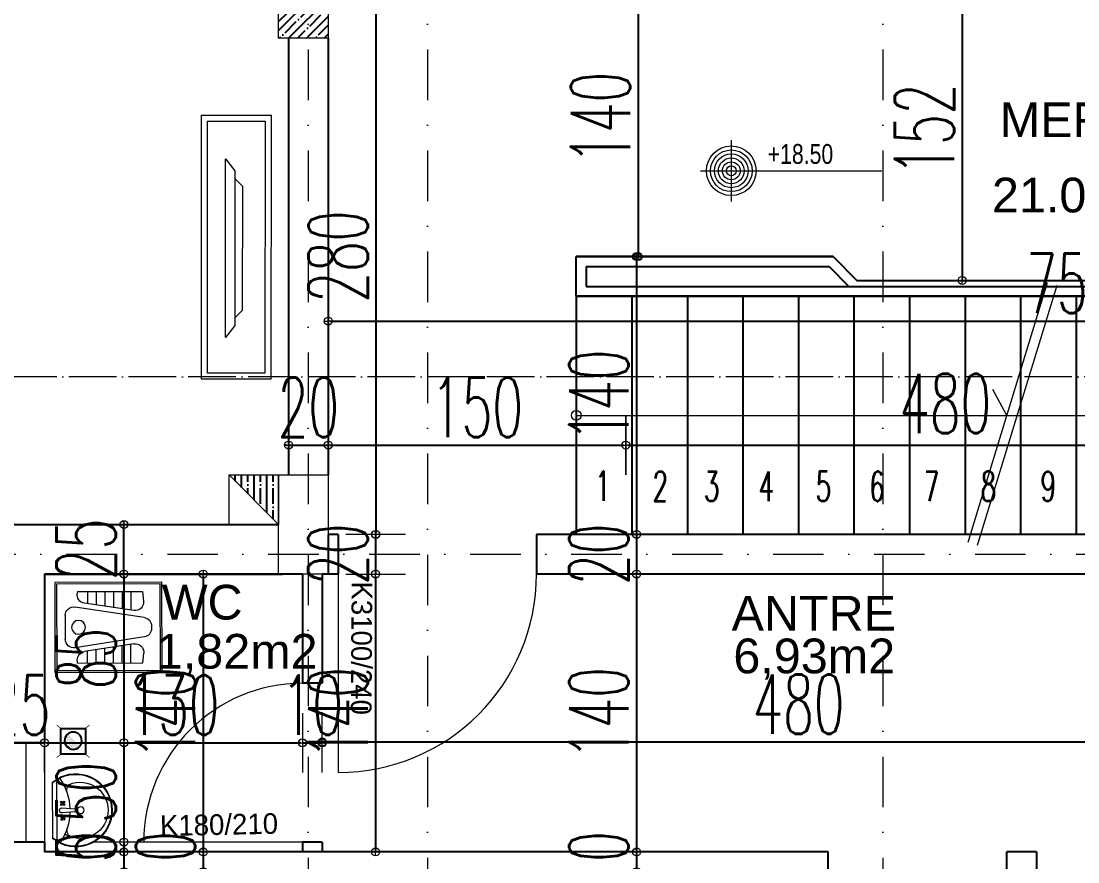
# Model space of a CAD drawing. Header units: millimetres. Extents: x -16104 to 67872, y -88009 to 12107.
# Drawn here: x 29500 to 30033, y 10345 to 10769 of the extents above; entities that cross this region are included whole.
import ezdxf

# ---------------------------------------------------------------- set-up
doc = ezdxf.new("R2010")
doc.units = ezdxf.units.MM
for name, pattern in [('ACAD_ISO04W100', [30, 24, -3, 0, -3]), ('ACAD_ISO07W100', [3, 0, -3]), ('DASHDOTX2', [50.8, 25.4, -12.7, 0, -12.7])]:
    doc.linetypes.add(name, pattern=pattern)
doc.layers.get('0').update_dxf_attribs({"color": 241})
for name, color, linetype, lineweight in [('AKS', 1, 'ACAD_ISO07W100', 5), ('akslar', 144, 'Continuous', 20), ('baca', 46, 'Continuous', 5), ('duvar', 123, 'Continuous', 25), ('emsal&kolon', 1, 'Continuous', 5), ('kapı', 3, 'Continuous', 5), ('KOTLAR', 5, 'Continuous', 20), ('merdiven', 4, 'Continuous', 25), ('OLCU', 54, 'Continuous', 13), ('pencere', 5, 'Continuous', 5), ('POZ', 36, 'Continuous', 18), ('tefriş', 30, 'Continuous', 5), ('YAZI', 22, 'Continuous', 18), ('ÖLÇÜ', 252, 'Continuous', 20)]:
    doc.layers.add(name, color=color, linetype=linetype, lineweight=lineweight)
doc.layers.add('tarama korıdor', color=33, linetype='Continuous')
doc.styles.add('DIM', font='Txttw.shx', dxfattribs={"width": 0.6})
doc.styles.add('M2', font='stylu.ttf', dxfattribs={"height": 10})
doc.styles.add('TSIMPLEX', font='tsimplex', dxfattribs={"width": 0.8})
doc.dimstyles.new('50', dxfattribs={"dimscale": 0, "dimtxt": 30, "dimasz": 1, "dimexe": 0, "dimexo": 2, "dimgap": 4, "dimtad": 1, "dimdec": 0, "dimzin": 0, "dimdsep": 46, "dimtxsty": 'DIM', "dimblk1": 'DOT', "dimblk2": 'DOT', "dimsah": 1, "dimcen": 1.5, "dimdle": 3, "dimse1": 1, "dimse2": 1, "dimclrd": 256, "dimclre": 9, "dimclrt": 256, "dimadec": 0, "dimazin": 0, "dimtfac": 0.24, "dimtdec": 0, "dimtix": 1, "dimtmove": 2, "dimatfit": 3, "dimldrblk": 'DOT', "dimfxl": 0, "dimtolj": 1, "dimtzin": 15, "dimarcsym": 0})

# ---------------------------------------------------------------- blocks, each defined once
blk = doc.blocks.new('lavabo')
at = {"layer": 'tefriş', "linetype": 'Continuous'}
for p, q in [((-22.77, -4.94), (-19.92, 0)), ((-22.43, -5.14), (-19.46, 0)), ((-19.92, 0), (19.92, 0)), ((19.46, 0), (22.43, -5.14)), ((19.92, 0), (22.77, -4.94)), ((19.92, -2.7), (-19.92, -2.7)), ((-6.25, -5.54), (-6.77, -6.08)), ((-6.77, -6.08), (-6.31, -7.1)), ((-6.31, -7.1), (-6.71, -8.15)), ((-6.51, -5.81), (-3.84, -8.34)), ((-6.44, -8.41), (-3.91, -5.74)), ((-5.2, -5.94), (-6.25, -5.54)), ((-4.18, -5.48), (-5.2, -5.94)), ((-3.64, -6), (-4.18, -5.48)), ((-4.04, -7.04), (-3.64, -6)), ((-3.58, -8.07), (-4.04, -7.04)), ((-1.17, -15.33), (-1.76, -6.54)), ((1.76, -6.26), (1.14, -15.33)), ((3.38, -5.9), (3.91, -5.38)), ((3.81, -6.94), (3.38, -5.9)), ((3.38, -7.98), (3.81, -6.94)), ((6.25, -8.24), (3.65, -5.64)), ((6.25, -5.64), (3.65, -8.24)), ((3.91, -5.38), (4.95, -5.81)), ((4.95, -5.81), (5.99, -5.38)), ((5.99, -5.38), (6.51, -5.9)), ((6.51, -5.9), (6.08, -6.94)), ((6.08, -6.94), (6.51, -7.98)), ((-6.71, -8.15), (-6.17, -8.66)), ((-6.17, -8.66), (-5.15, -8.21)), ((-5.15, -8.21), (-4.1, -8.61)), ((-4.1, -8.61), (-3.58, -8.07)), ((3.91, -8.51), (3.38, -7.98)), ((4.95, -8.08), (3.91, -8.51)), ((5.99, -8.51), (4.95, -8.08)), ((6.51, -7.98), (5.99, -8.51))]:
    blk.add_line(p, q, dxfattribs=at)
at = {"layer": 'tefriş', "linetype": 'Continuous', "extrusion": (0, 0, -1)}
for centre, major_axis, ratio, start_param, end_param in [((0, -16), (-18.1, -18.1), 1, 5.497787, 7.48683), ((0, -16), (-17.82, -17.82), 1, 5.497787, 7.48683), ((-22.66, -5.93), (-0.566, -0.566), 1, 1.203644, 1.828723), ((-23.47, -4.54), (-0.566, 0.566), 1, 2.879793, 3.399519), ((-22.66, -5.93), (-0.283, 0.283), 1, -0.367152, 0.257926), ((-23.47, -4.54), (-0.849, -0.849), 1, 4.45059, 4.970315), ((-22.3, -6.09), (-0.566, -0.566), 1, 1.828723, 2.945097), ((-0.28, 26.67), (-27.35, -27.35), 1, 5.526576, 6.089571), ((0, -6.4), (-1.25, -1.25), 1, 0.7034, 3.844992), ((0, -16), (-18.1, -18.1), 1, 3.508745, 5.497787), ((0, -16), (-17.82, -17.82), 1, 3.508745, 5.497787), ((0.28, 26.67), (-27.35, -27.35), 1, 4.906004, 5.469573), ((22.3, -6.09), (-0.566, 0.566), 1, 0.196496, 1.31287), ((23.47, -4.54), (-0.849, 0.849), 1, 4.454463, 4.974188), ((23.47, -4.54), (-0.566, -0.566), 1, 6.025259, 6.544985), ((22.66, -5.93), (-0.283, 0.283), 1, 1.31287, 1.937948), ((22.66, -5.93), (-0.566, 0.566), 1, 1.31287, 1.937948), ((0, -19.04), (-13.92, 13.92), 1, 3.926991, 6.023888), ((-13.8, -15.22), (-3.8, -3.8), 1, 1.128011, 2.639725), ((-17.71, -8.76), (-0.566, -0.566), 1, 2.805213, 4.453092), ((0, -19.04), (-13.92, 13.92), 1, 1.830093, 3.926991), ((13.8, -15.22), (-3.8, -3.8), 1, 2.072664, 3.584378), ((17.71, -8.76), (-0.566, -0.566), 1, 0.259297, 1.907176), ((-0.01, -19.56), (0, 2.35), 0.991954, 1.570796326779968, 7.853981633959554), ((-0.01, -15.24), (-0.82, 0.82), 1, 2.438193, 5.415789)]:
    blk.add_ellipse(centre, major_axis=major_axis, ratio=ratio, start_param=start_param, end_param=end_param, dxfattribs=at)
blk = doc.blocks.new('hela taşı')
for p, q in [((2105.67, 990.71), (2105.67, 1042.71)), ((2105.67, 1042.71), (2167.67, 1042.71)), ((2106.67, 991.71), (2106.67, 1041.71)), ((2106.67, 1041.71), (2166.67, 1041.71)), ((2166.67, 1041.71), (2166.67, 991.71)), ((2167.67, 1042.71), (2167.67, 990.71)), ((2118.79, 1037.37), (2118.63, 1036.38)), ((2118.79, 1037.37), (2156.43, 1037.37)), ((2124.59, 1037.37), (2124.59, 1030.41)), ((2129.59, 1037.37), (2129.59, 1029.65)), ((2134.59, 1037.37), (2134.59, 1028.88)), ((2139.59, 1037.37), (2139.59, 1028.11)), ((2144.59, 1037.37), (2144.59, 1027.35)), ((2149.59, 1037.37), (2149.59, 1026.58)), ((2156.43, 1037.37), (2157.06, 1031.82)), ((2157.33, 1022.36), (2117.42, 1028.48)), ((2151.33, 1026.32), (2122.82, 1030.68)), ((2111.67, 1009.89), (2111.67, 1023.53)), ((2161.57, 1016), (2161.57, 1017.42)), ((2157.33, 1011.06), (2117.42, 1004.95)), ((2151.33, 1007.11), (2122.82, 1002.74)), ((2124.59, 996.05), (2124.59, 1003.01)), ((2129.59, 996.05), (2129.59, 1003.77)), ((2134.59, 996.05), (2134.59, 1004.54)), ((2139.59, 996.05), (2139.59, 1005.31)), ((2144.59, 996.05), (2144.59, 1006.07)), ((2149.59, 996.05), (2149.59, 1006.84)), ((2118.79, 996.05), (2118.63, 997.04)), ((2156.43, 996.05), (2157.06, 1001.61)), ((2167.67, 990.71), (2105.67, 990.71)), ((2166.67, 991.71), (2106.67, 991.71)), ((2118.79, 996.05), (2156.43, 996.05))]:
    blk.add_line(p, q)
blk.add_circle((2119.38, 1016.71), 4)
for centre, start, end in [((2123.58, 1035.63), 171.28899, 261.28899), ((2116.67, 1023.53), 81.28899, 180), ((2152.09, 1031.26), 261.28899, 6.41393), ((2156.57, 1017.42), 0, 81.28899), ((2156.57, 1016), 278.71101, 360), ((2116.67, 1009.89), 180, 278.71101), ((2123.58, 997.8), 98.71101, 188.71101), ((2152.09, 1002.16), 353.58607, 98.71101)]:
    blk.add_arc(centre, 5, start, end)
blk = doc.blocks.new('DFG')
at = {"layer": 'tefriş'}
for points in [[(38169.15, -3228.78), (38169.11, -3095.78), (38204.11, -3095.77), (38204.15, -3228.77)], [(38172.15, -3225.78), (38172.11, -3098.78), (38201.11, -3098.77), (38201.15, -3225.77)], [(38187.31, -3200.75), (38187.26, -3122.74), (38191.96, -3116.74), (38192.02, -3206.74)]]:
    blk.add_lwpolyline(points, close=True, dxfattribs=at)
blk.add_lwpolyline([(38187.26, -3126.64), (38183.36, -3130.59), (38183.41, -3192.9), (38187.31, -3196.85)], dxfattribs=at)
blk = doc.blocks.new('DOT')
for p, q in [((0, 15), (0, -15)), ((-2, 0), (0, 0)), ((2, 0), (0, 0))]:
    blk.add_line(p, q)
blk.add_circle((0, 0), 2)
blk = doc.blocks.new('*D2340')
at = {"layer": 'Defpoints', "color": 0, "transparency": 16777216}
for p in [(29659.93, 10790.04), (29659.93, 10510.04), (29678.9, 10510.04)]:
    blk.add_point(p, dxfattribs=at)
at = {"layer": 'OLCU', "lineweight": -2, "transparency": 16777216}
blk.add_line((29678.9, 10789.04), (29678.9, 10511.04), dxfattribs=at)
for p, rotation in [((29678.9, 10790.04), 90), ((29678.9, 10510.04), 270)]:
    blk.add_blockref('DOT', p, dxfattribs=dict(at, rotation=rotation))
at = {"layer": 'OLCU', "transparency": 16777216, "insert": (29659.9, 10650.04), "char_height": 30, "attachment_point": 5, "rotation": 90, "style": 'DIM'}
blk.add_mtext('\\A1;280', dxfattribs=at)
blk = doc.blocks.new('*D2341')
at = {"layer": 'Defpoints', "color": 0, "transparency": 16777216}
for p in [(29659.93, 10510.04), (29659.93, 10490.04), (29678.82, 10490.04)]:
    blk.add_point(p, dxfattribs=at)
at = {"layer": 'OLCU', "lineweight": -2, "transparency": 16777216}
for p, q in [((29678.82, 10511.04), (29678.82, 10512.04)), ((29678.82, 10510.04), (29678.82, 10490.04)), ((29678.82, 10489.04), (29678.82, 10488.04))]:
    blk.add_line(p, q, dxfattribs=at)
for p, rotation in [((29678.82, 10510.04), 270), ((29678.82, 10490.04), 90)]:
    blk.add_blockref('DOT', p, dxfattribs=dict(at, rotation=rotation))
at = {"layer": 'OLCU', "transparency": 16777216, "insert": (29659.82, 10500.04), "char_height": 30, "attachment_point": 5, "rotation": 90, "style": 'DIM'}
blk.add_mtext('\\A1;20', dxfattribs=at)
blk = doc.blocks.new('*D2060')
at = {"layer": 'Defpoints', "color": 0, "transparency": 16777216}
for p in [(29551.93, 10515.04), (29551.93, 10515.04), (29551.93, 10490.04)]:
    blk.add_point(p, dxfattribs=at)
at = {"layer": 'OLCU', "lineweight": -2, "transparency": 16777216}
for p, q in [((29551.93, 10516.04), (29551.93, 10517.04)), ((29551.93, 10490.04), (29551.93, 10515.04)), ((29551.93, 10489.04), (29551.93, 10488.04))]:
    blk.add_line(p, q, dxfattribs=at)
for p, rotation in [((29551.93, 10515.04), 270), ((29551.93, 10490.04), 90)]:
    blk.add_blockref('DOT', p, dxfattribs=dict(at, rotation=rotation))
at = {"layer": 'OLCU', "transparency": 16777216, "insert": (29532.93, 10502.54), "char_height": 30, "attachment_point": 5, "rotation": 90, "style": 'DIM'}
blk.add_mtext('\\A1;25', dxfattribs=at)
blk = doc.blocks.new('*D2342')
at = {"layer": 'Defpoints', "color": 0, "transparency": 16777216}
for p in [(29511.93, 10490.04), (29511.93, 10405.04), (29551.93, 10405.04)]:
    blk.add_point(p, dxfattribs=at)
at = {"layer": 'OLCU', "lineweight": -2, "transparency": 16777216}
blk.add_line((29551.93, 10489.04), (29551.93, 10406.04), dxfattribs=at)
for p, rotation in [((29551.93, 10490.04), 90), ((29551.93, 10405.04), 270)]:
    blk.add_blockref('DOT', p, dxfattribs=dict(at, rotation=rotation))
at = {"layer": 'OLCU', "transparency": 16777216, "insert": (29532.93, 10447.54), "char_height": 30, "attachment_point": 5, "rotation": 90, "style": 'DIM'}
blk.add_mtext('\\A1;85', dxfattribs=at)
blk = doc.blocks.new('*D2343')
at = {"layer": 'Defpoints', "color": 0, "transparency": 16777216}
for p in [(29511.93, 10405.04), (29511.93, 10355.04), (29551.93, 10355.04)]:
    blk.add_point(p, dxfattribs=at)
at = {"layer": 'OLCU', "lineweight": -2, "transparency": 16777216}
blk.add_line((29551.93, 10404.04), (29551.93, 10356.04), dxfattribs=at)
for p, rotation in [((29551.93, 10405.04), 90), ((29551.93, 10355.04), 270)]:
    blk.add_blockref('DOT', p, dxfattribs=dict(at, rotation=rotation))
at = {"layer": 'OLCU', "transparency": 16777216, "insert": (29532.93, 10380.04), "char_height": 30, "attachment_point": 5, "rotation": 90, "style": 'DIM'}
blk.add_mtext('\\A1;50', dxfattribs=at)
blk = doc.blocks.new('*D2061')
at = {"layer": 'Defpoints', "color": 0, "transparency": 16777216}
for p in [(29551.93, 10355.04), (29551.93, 10350.04), (29551.93, 10350.04)]:
    blk.add_point(p, dxfattribs=at)
at = {"layer": 'OLCU', "lineweight": -2, "transparency": 16777216}
for p, q in [((29551.93, 10356.04), (29551.93, 10357.04)), ((29551.93, 10355.04), (29551.93, 10350.04)), ((29551.93, 10349.04), (29551.93, 10348.04))]:
    blk.add_line(p, q, dxfattribs=at)
for p, rotation in [((29551.93, 10355.04), 270), ((29551.93, 10350.04), 90)]:
    blk.add_blockref('DOT', p, dxfattribs=dict(at, rotation=rotation))
at = {"layer": 'OLCU', "transparency": 16777216, "insert": (29532.93, 10352.54), "char_height": 30, "attachment_point": 5, "rotation": 90, "style": 'DIM'}
blk.add_mtext('\\A1;5', dxfattribs=at)
blk = doc.blocks.new('*D2062')
at = {"layer": 'Defpoints', "color": 0, "transparency": 16777216}
for p in [(29551.93, 10350.04), (29551.93, 10340.04), (29551.93, 10340.04)]:
    blk.add_point(p, dxfattribs=at)
at = {"layer": 'OLCU', "lineweight": -2, "transparency": 16777216}
for p, q in [((29551.93, 10351.04), (29551.93, 10352.04)), ((29551.93, 10350.04), (29551.93, 10340.04)), ((29551.93, 10339.04), (29551.93, 10338.04))]:
    blk.add_line(p, q, dxfattribs=at)
for p, rotation in [((29551.93, 10350.04), 270), ((29551.93, 10340.04), 90)]:
    blk.add_blockref('DOT', p, dxfattribs=dict(at, rotation=rotation))
at = {"layer": 'OLCU', "transparency": 16777216, "insert": (29532.93, 10345.04), "char_height": 30, "attachment_point": 5, "rotation": 90, "style": 'DIM'}
blk.add_mtext('\\A1;10', dxfattribs=at)
blk = doc.blocks.new('*D2065')
at = {"layer": 'Defpoints', "color": 0, "transparency": 16777216}
for p in [(29591.93, 10490.04), (29591.93, 10350.04), (29591.93, 10350.04)]:
    blk.add_point(p, dxfattribs=at)
at = {"layer": 'OLCU', "lineweight": -2, "transparency": 16777216}
blk.add_line((29591.93, 10489.04), (29591.93, 10351.04), dxfattribs=at)
for p, rotation in [((29591.93, 10490.04), 90), ((29591.93, 10350.04), 270)]:
    blk.add_blockref('DOT', p, dxfattribs=dict(at, rotation=rotation))
at = {"layer": 'OLCU', "transparency": 16777216, "insert": (29572.93, 10420.04), "char_height": 30, "attachment_point": 5, "rotation": 90, "style": 'DIM'}
blk.add_mtext('\\A1;140', dxfattribs=at)
blk = doc.blocks.new('*D2066')
at = {"layer": 'Defpoints', "color": 0, "transparency": 16777216}
for p in [(29591.93, 10350.04), (29591.93, 10340.04), (29591.93, 10340.04)]:
    blk.add_point(p, dxfattribs=at)
at = {"layer": 'OLCU', "lineweight": -2, "transparency": 16777216}
for p, q in [((29591.93, 10351.04), (29591.93, 10352.04)), ((29591.93, 10350.04), (29591.93, 10340.04)), ((29591.93, 10339.04), (29591.93, 10338.04))]:
    blk.add_line(p, q, dxfattribs=at)
for p, rotation in [((29591.93, 10350.04), 270), ((29591.93, 10340.04), 90)]:
    blk.add_blockref('DOT', p, dxfattribs=dict(at, rotation=rotation))
at = {"layer": 'OLCU', "transparency": 16777216, "insert": (29572.93, 10345.04), "char_height": 30, "attachment_point": 5, "rotation": 90, "style": 'DIM'}
blk.add_mtext('\\A1;10', dxfattribs=at)
blk = doc.blocks.new('*D2070')
at = {"layer": 'Defpoints', "color": 0, "transparency": 16777216}
for p in [(29678.82, 10490.04), (29663.82, 10350.04), (29678.82, 10350.04)]:
    blk.add_point(p, dxfattribs=at)
at = {"layer": 'OLCU', "lineweight": -2, "transparency": 16777216}
blk.add_line((29678.82, 10489.04), (29678.82, 10351.04), dxfattribs=at)
for p, rotation in [((29678.82, 10490.04), 90), ((29678.82, 10350.04), 270)]:
    blk.add_blockref('DOT', p, dxfattribs=dict(at, rotation=rotation))
at = {"layer": 'OLCU', "transparency": 16777216, "insert": (29659.82, 10420.04), "char_height": 30, "attachment_point": 5, "rotation": 90, "style": 'DIM'}
blk.add_mtext('\\A1;140', dxfattribs=at)
blk = doc.blocks.new('*D2076')
at = {"layer": 'Defpoints', "color": 0, "transparency": 16777216}
for p in [(29811.18, 10790.04), (29811.18, 10650.04), (29811.18, 10650.04)]:
    blk.add_point(p, dxfattribs=at)
at = {"layer": 'OLCU', "lineweight": -2, "transparency": 16777216}
blk.add_line((29811.18, 10789.04), (29811.18, 10651.04), dxfattribs=at)
for p, rotation in [((29811.18, 10790.04), 90), ((29811.18, 10650.04), 270)]:
    blk.add_blockref('DOT', p, dxfattribs=dict(at, rotation=rotation))
at = {"layer": 'OLCU', "transparency": 16777216, "insert": (29792.18, 10720.04), "char_height": 30, "attachment_point": 5, "rotation": 90, "style": 'DIM'}
blk.add_mtext('\\A1;140', dxfattribs=at)
blk = doc.blocks.new('*D2077')
at = {"layer": 'Defpoints', "color": 0, "transparency": 16777216}
for p in [(29810.35, 10650.04), (29810.35, 10510.04), (29810.35, 10510.04)]:
    blk.add_point(p, dxfattribs=at)
at = {"layer": 'OLCU', "lineweight": -2, "transparency": 16777216}
blk.add_line((29810.35, 10649.04), (29810.35, 10511.04), dxfattribs=at)
for p, rotation in [((29810.35, 10650.04), 90), ((29810.35, 10510.04), 270)]:
    blk.add_blockref('DOT', p, dxfattribs=dict(at, rotation=rotation))
at = {"layer": 'OLCU', "transparency": 16777216, "insert": (29791.35, 10580.04), "char_height": 30, "attachment_point": 5, "rotation": 90, "style": 'DIM'}
blk.add_mtext('\\A1;140', dxfattribs=at)
blk = doc.blocks.new('*D2078')
at = {"layer": 'Defpoints', "color": 0, "transparency": 16777216}
for p in [(29810.35, 10510.04), (29810.35, 10490.04), (29810.35, 10490.04)]:
    blk.add_point(p, dxfattribs=at)
at = {"layer": 'OLCU', "lineweight": -2, "transparency": 16777216}
for p, q in [((29810.35, 10511.04), (29810.35, 10512.04)), ((29810.35, 10510.04), (29810.35, 10490.04)), ((29810.35, 10489.04), (29810.35, 10488.04))]:
    blk.add_line(p, q, dxfattribs=at)
for p, rotation in [((29810.35, 10510.04), 270), ((29810.35, 10490.04), 90)]:
    blk.add_blockref('DOT', p, dxfattribs=dict(at, rotation=rotation))
at = {"layer": 'OLCU', "transparency": 16777216, "insert": (29791.35, 10500.04), "char_height": 30, "attachment_point": 5, "rotation": 90, "style": 'DIM'}
blk.add_mtext('\\A1;20', dxfattribs=at)
blk = doc.blocks.new('*D2079')
at = {"layer": 'Defpoints', "color": 0, "transparency": 16777216}
for p in [(29810.35, 10490.04), (29810.35, 10350.04), (29810.35, 10350.04)]:
    blk.add_point(p, dxfattribs=at)
at = {"layer": 'OLCU', "lineweight": -2, "transparency": 16777216}
blk.add_line((29810.35, 10489.04), (29810.35, 10351.04), dxfattribs=at)
for p, rotation in [((29810.35, 10490.04), 90), ((29810.35, 10350.04), 270)]:
    blk.add_blockref('DOT', p, dxfattribs=dict(at, rotation=rotation))
at = {"layer": 'OLCU', "transparency": 16777216, "insert": (29791.35, 10420.04), "char_height": 30, "attachment_point": 5, "rotation": 90, "style": 'DIM'}
blk.add_mtext('\\A1;140', dxfattribs=at)
blk = doc.blocks.new('*D2080')
at = {"layer": 'Defpoints', "color": 0, "transparency": 16777216}
for p in [(29810.35, 10350.04), (29810.35, 10340.04), (29810.35, 10340.04)]:
    blk.add_point(p, dxfattribs=at)
at = {"layer": 'OLCU', "lineweight": -2, "transparency": 16777216}
for p, q in [((29810.35, 10351.04), (29810.35, 10352.04)), ((29810.35, 10350.04), (29810.35, 10340.04)), ((29810.35, 10339.04), (29810.35, 10338.04))]:
    blk.add_line(p, q, dxfattribs=at)
for p, rotation in [((29810.35, 10350.04), 270), ((29810.35, 10340.04), 90)]:
    blk.add_blockref('DOT', p, dxfattribs=dict(at, rotation=rotation))
at = {"layer": 'OLCU', "transparency": 16777216, "insert": (29791.35, 10345.04), "char_height": 30, "attachment_point": 5, "rotation": 90, "style": 'DIM'}
blk.add_mtext('\\A1;10', dxfattribs=at)
blk = doc.blocks.new('*D2099')
at = {"layer": 'Defpoints', "color": 0, "transparency": 16777216}
for p in [(29486.93, 10405.04), (29511.93, 10405.04), (29511.93, 10405.04)]:
    blk.add_point(p, dxfattribs=at)
at = {"layer": 'OLCU', "lineweight": -2, "transparency": 16777216}
for p, q in [((29485.93, 10405.04), (29484.93, 10405.04)), ((29486.93, 10405.04), (29511.93, 10405.04)), ((29512.93, 10405.04), (29513.93, 10405.04))]:
    blk.add_line(p, q, dxfattribs=at)
blk.add_blockref('DOT', (29486.93, 10405.04), dxfattribs=at)
at = {"layer": 'OLCU', "lineweight": -2, "transparency": 16777216, "rotation": 180}
blk.add_blockref('DOT', (29511.93, 10405.04), dxfattribs=at)
at = {"layer": 'OLCU', "transparency": 16777216, "insert": (29499.43, 10424.04), "char_height": 30, "attachment_point": 5, "style": 'DIM'}
blk.add_mtext('\\A1;25', dxfattribs=at)
blk = doc.blocks.new('*D2378')
at = {"layer": 'Defpoints', "color": 0, "transparency": 16777216}
for p in [(29511.93, 10447.54), (29641.93, 10447.54), (29641.93, 10405.04)]:
    blk.add_point(p, dxfattribs=at)
at = {"layer": 'OLCU', "lineweight": -2, "transparency": 16777216}
blk.add_line((29512.93, 10405.04), (29640.93, 10405.04), dxfattribs=at)
at = {"layer": 'OLCU', "lineweight": -2, "transparency": 16777216, "rotation": 180}
blk.add_blockref('DOT', (29511.93, 10405.04), dxfattribs=at)
at = {"layer": 'OLCU', "lineweight": -2, "transparency": 16777216}
blk.add_blockref('DOT', (29641.93, 10405.04), dxfattribs=at)
at = {"layer": 'OLCU', "transparency": 16777216, "insert": (29576.93, 10424.04), "char_height": 30, "attachment_point": 5, "style": 'DIM'}
blk.add_mtext('\\A1;130', dxfattribs=at)
blk = doc.blocks.new('*D2379')
at = {"layer": 'Defpoints', "color": 0, "transparency": 16777216}
for p in [(29641.93, 10435.04), (29651.93, 10435.04), (29651.93, 10404.99)]:
    blk.add_point(p, dxfattribs=at)
at = {"layer": 'OLCU', "lineweight": -2, "transparency": 16777216}
for p, q in [((29640.93, 10404.99), (29639.93, 10404.99)), ((29641.93, 10404.99), (29651.93, 10404.99)), ((29652.93, 10404.99), (29653.93, 10404.99))]:
    blk.add_line(p, q, dxfattribs=at)
blk.add_blockref('DOT', (29641.93, 10404.99), dxfattribs=at)
at = {"layer": 'OLCU', "lineweight": -2, "transparency": 16777216, "rotation": 180}
blk.add_blockref('DOT', (29651.93, 10404.99), dxfattribs=at)
at = {"layer": 'OLCU', "transparency": 16777216, "insert": (29646.93, 10423.99), "char_height": 30, "attachment_point": 5, "style": 'DIM'}
blk.add_mtext('\\A1;10', dxfattribs=at)
blk = doc.blocks.new('*D2100')
at = {"layer": 'Defpoints', "color": 0, "transparency": 16777216}
for p in [(29651.93, 10490.04), (30131.93, 10490.04), (30131.93, 10405.48)]:
    blk.add_point(p, dxfattribs=at)
at = {"layer": 'OLCU', "lineweight": -2, "transparency": 16777216}
blk.add_line((29652.93, 10405.48), (30130.93, 10405.48), dxfattribs=at)
at = {"layer": 'OLCU', "lineweight": -2, "transparency": 16777216, "rotation": 180}
blk.add_blockref('DOT', (29651.93, 10405.48), dxfattribs=at)
at = {"layer": 'OLCU', "lineweight": -2, "transparency": 16777216}
blk.add_blockref('DOT', (30131.93, 10405.48), dxfattribs=at)
at = {"layer": 'OLCU', "transparency": 16777216, "insert": (29891.93, 10424.48), "char_height": 30, "attachment_point": 5, "style": 'DIM'}
blk.add_mtext('\\A1;480', dxfattribs=at)
blk = doc.blocks.new('Kot')
at = {"layer": 'KOTLAR'}
for p, q in [((0, 0.155), (0, -0.155)), ((-0.155, 0), (0.7586, 0))]:
    blk.add_line(p, q, dxfattribs=at)
for radius in [0.125, 0.105, 0.085, 0.065, 0.045, 0.045, 0.025]:
    blk.add_circle((0, 0), radius, dxfattribs=at)
at = {"layer": 'YAZI', "style": 'TSIMPLEX', "width": 0.8}
blk.add_attdef('KOTH', (0.1836, 0.0349), '', height=0.1, dxfattribs=at)
blk = doc.blocks.new('*D2298')
at = {"layer": 'Defpoints', "color": 0, "transparency": 16777216}
for p in [(29974.43, 10790.04), (29974.43, 10638.04), (29975.27, 10638.04)]:
    blk.add_point(p, dxfattribs=at)
at = {"layer": 'OLCU', "lineweight": -2, "transparency": 16777216}
blk.add_line((29974.43, 10789.04), (29974.43, 10639.04), dxfattribs=at)
for p, rotation in [((29974.43, 10790.04), 90), ((29974.43, 10638.04), 270)]:
    blk.add_blockref('DOT', p, dxfattribs=dict(at, rotation=rotation))
at = {"layer": 'OLCU', "transparency": 16777216, "insert": (29955.43, 10714.04), "char_height": 30, "attachment_point": 5, "rotation": 90, "style": 'DIM'}
blk.add_mtext('\\A1;152', dxfattribs=at)
blk = doc.blocks.new('*D2300')
at = {"layer": 'Defpoints', "color": 0, "transparency": 16777216}
for p in [(29654.93, 10555.04), (29634.93, 10545.04), (29654.93, 10545.04)]:
    blk.add_point(p, dxfattribs=at)
at = {"layer": 'OLCU', "lineweight": -2, "transparency": 16777216}
for p, q in [((29633.93, 10555.04), (29632.93, 10555.04)), ((29634.93, 10555.04), (29654.93, 10555.04)), ((29655.93, 10555.04), (29656.93, 10555.04))]:
    blk.add_line(p, q, dxfattribs=at)
blk.add_blockref('DOT', (29634.93, 10555.04), dxfattribs=at)
at = {"layer": 'OLCU', "lineweight": -2, "transparency": 16777216, "rotation": 180}
blk.add_blockref('DOT', (29654.93, 10555.04), dxfattribs=at)
at = {"layer": 'OLCU', "transparency": 16777216, "insert": (29644.93, 10574.04), "char_height": 30, "attachment_point": 5, "style": 'DIM'}
blk.add_mtext('\\A1;20', dxfattribs=at)
blk = doc.blocks.new('*D2301')
at = {"layer": 'Defpoints', "color": 0, "transparency": 16777216}
for p in [(29804.93, 10555.04), (29654.93, 10540.04), (29804.93, 10540.04)]:
    blk.add_point(p, dxfattribs=at)
at = {"layer": 'OLCU', "lineweight": -2, "transparency": 16777216}
blk.add_line((29655.93, 10555.04), (29803.93, 10555.04), dxfattribs=at)
at = {"layer": 'OLCU', "lineweight": -2, "transparency": 16777216, "rotation": 180}
blk.add_blockref('DOT', (29654.93, 10555.04), dxfattribs=at)
at = {"layer": 'OLCU', "lineweight": -2, "transparency": 16777216}
blk.add_blockref('DOT', (29804.93, 10555.04), dxfattribs=at)
at = {"layer": 'OLCU', "transparency": 16777216, "insert": (29729.93, 10574.04), "char_height": 30, "attachment_point": 5, "style": 'DIM'}
blk.add_mtext('\\A1;150', dxfattribs=at)
blk = doc.blocks.new('*D2302')
at = {"layer": 'Defpoints', "color": 0, "transparency": 16777216}
for p in [(29804.93, 10555.04), (30283.93, 10555.04), (30283.93, 10555.04)]:
    blk.add_point(p, dxfattribs=at)
at = {"layer": 'OLCU', "lineweight": -2, "transparency": 16777216}
blk.add_line((29805.93, 10555.04), (30282.93, 10555.04), dxfattribs=at)
at = {"layer": 'OLCU', "lineweight": -2, "transparency": 16777216, "rotation": 180}
blk.add_blockref('DOT', (29804.93, 10555.04), dxfattribs=at)
at = {"layer": 'OLCU', "lineweight": -2, "transparency": 16777216}
blk.add_blockref('DOT', (30283.93, 10555.04), dxfattribs=at)
at = {"layer": 'OLCU', "transparency": 16777216, "insert": (29965.91, 10575.99), "char_height": 30, "attachment_point": 5, "style": 'DIM'}
blk.add_mtext('\\A1;480', dxfattribs=at)
blk = doc.blocks.new('*D2305')
at = {"layer": 'Defpoints', "color": 0, "transparency": 16777216}
for p in [(29654.93, 10617.54), (30404.93, 10617.54), (30404.93, 10617.54)]:
    blk.add_point(p, dxfattribs=at)
at = {"layer": 'OLCU', "lineweight": -2, "transparency": 16777216}
blk.add_line((29655.93, 10617.54), (30403.93, 10617.54), dxfattribs=at)
at = {"layer": 'OLCU', "lineweight": -2, "transparency": 16777216, "rotation": 180}
blk.add_blockref('DOT', (29654.93, 10617.54), dxfattribs=at)
at = {"layer": 'OLCU', "lineweight": -2, "transparency": 16777216}
blk.add_blockref('DOT', (30404.93, 10617.54), dxfattribs=at)
at = {"layer": 'OLCU', "transparency": 16777216, "insert": (30029.93, 10636.54), "char_height": 30, "attachment_point": 5, "style": 'DIM'}
blk.add_mtext('\\A1;750', dxfattribs=at)
blk = doc.blocks.new('A$C412C2498')
at = {"color": 5, "const_width": 0.6}
for points in [[(3.64, 24.29), (0.19, 27)], [(23.8, 24.29), (27.26, 27)], [(3.64, 2.95), (0.19, 0.24)], [(23.8, 2.95), (27.26, 0.24)]]:
    blk.add_lwpolyline(points, dxfattribs=at)
at = {"color": 5}
blk.add_lwpolyline([(23.8, 24.29), (3.64, 24.29), (3.64, 2.95), (23.8, 2.95)], close=True, dxfattribs=at)
at = {"const_width": 0.1}
for points in [[(6.68, 12.23), (14.63, 20.17)], [(6.76, 14.48), (12.37, 20.1)], [(7.15, 10.44), (16.41, 19.71)], [(7.89, 9.07), (17.79, 18.97)], [(8.8, 8), (18.86, 18.06)], [(9.96, 7.09), (19.77, 16.9)], [(11.26, 6.45), (20.41, 15.6)], [(13.03, 6.04), (20.82, 13.83)], [(14.77, 6.07), (20.78, 12.09)], [(17.41, 7.02), (19.84, 9.45)]]:
    blk.add_lwpolyline(points, dxfattribs=at)
blk.add_circle((13.74, 13.11), 7.12)
blk = doc.blocks.new('A$C5E2C1EC0')
at = {"xscale": 0.6105719971092185, "yscale": 0.6105719971092185, "zscale": 0.6105719971092185}
blk.add_blockref('A$C412C2498', (0, 0), dxfattribs=at)

msp = doc.modelspace()

# ---------------------------------------------------------------- hatches: boundary and pattern name
h = msp.add_hatch()
h.set_pattern_fill('ANSI35,_O', color=256)
h.set_pattern_definition([(45, (18012.7763, 0), (-4.490128, 4.490128), []), (45, (18017.2665, 0), (-4.490128, 4.490128), [7.9375, -1.5875, 0, -1.5875])])
h.paths.add_polyline_path([(29644.89, 10810.04), (29629.93, 10810.04), (29629.93, 10800.04), (29644.89, 10800.04)])
h.paths.add_polyline_path([(29654.93, 10810.04), (29644.89, 10810.04), (29644.89, 10800.04), (29654.93, 10800.04)], flags=16)
h.paths.add_polyline_path([(29654.93, 10800.04), (29644.89, 10800.04), (29644.89, 10760.04), (29654.93, 10760.04)])
h.paths.add_polyline_path([(29644.89, 10800.04), (29629.93, 10800.04), (29629.93, 10760.04), (29644.89, 10760.04)])
h.paths.add_polyline_path([(29637.4, 10777.97), (29637.4, 10822.12), (29682.4, 10822.12), (29682.4, 10777.97)], flags=9)
h = msp.add_hatch()
h.set_pattern_fill('ANSI35,_O', color=256, angle=45)
h.set_pattern_definition([(90, (-75, -634.687), (-6.35, 1e-15), []), (90, (-71.825, -631.512), (-6.35, 1e-15), [7.9375, -1.5875, 0, -1.5875])])
h.paths.add_polyline_path([(29629.93, 10540.04), (29604.93, 10540.04), (29629.93, 10515.04)])

# ---------------------------------------------------------------- linework, layer by layer
at = {"layer": 'AKS', "color": 1, "linetype": 'ACAD_ISO04W100'}
msp.add_line((31324.11, 10589.37), (28715.76, 10589.37), dxfattribs=at)
at = {"layer": 'akslar', "linetype": 'DASHDOTX2'}
for p, q in [((29644.89, 11925.04), (29644.89, 9115.54)), ((29704.93, 11925.04), (29704.93, 9115.54)), ((29934.43, 11925.04), (29934.43, 9115.54)), ((28504.93, 10500.04), (31554.93, 10500.04))]:
    msp.add_line(p, q, dxfattribs=at)
at = {"layer": 'baca'}
msp.add_lwpolyline([(29604.93, 10540.04), (29629.93, 10540.04), (29629.93, 10515.04), (29604.93, 10515.04), (29604.93, 10540.04), (29629.93, 10515.04)], dxfattribs=at)
at = {"layer": 'duvar'}
for p, q in [((29634.93, 10760.04), (29634.93, 10540.04)), ((29654.93, 10760.04), (29654.93, 10540.04)), ((29300.93, 10515.04), (29629.93, 10515.04)), ((29659.93, 10510.04), (29654.93, 10510.04)), ((29654.93, 10510.04), (29654.93, 10490.04)), ((29659.93, 10510.04), (29659.93, 10490.04)), ((30301.93, 10510.04), (29759.93, 10510.04)), ((29759.93, 10510.04), (29759.93, 10490.04)), ((29511.93, 10490.04), (29631.93, 10490.04)), ((29641.93, 10490.04), (29511.93, 10490.04)), ((29511.93, 10490.04), (29511.93, 10405.04)), ((29641.93, 10490.04), (29636.93, 10490.04)), ((29641.93, 10490.04), (29641.93, 10435.04)), ((29659.93, 10490.04), (29651.93, 10490.04)), ((29659.93, 10490.04), (29651.93, 10490.04)), ((29659.93, 10490.04), (29651.93, 10490.04)), ((29651.93, 10490.04), (29651.93, 10435.04)), ((30031.93, 10490.04), (29759.93, 10490.04)), ((30131.93, 10490.04), (29759.93, 10490.04)), ((29651.93, 10435.04), (29641.93, 10435.04)), ((29511.93, 10405.04), (29466.93, 10405.04)), ((29511.93, 10355.04), (29466.93, 10355.04)), ((29511.93, 10355.04), (29511.93, 10350.04)), ((29641.93, 10355.04), (29641.93, 10350.04)), ((29651.93, 10355.04), (29641.93, 10355.04)), ((29651.93, 10355.04), (29651.93, 10350.04)), ((29641.93, 10350.04), (29511.93, 10350.04)), ((29906.93, 10350.04), (29636.93, 10350.04)), ((29906.93, 10340.04), (29906.93, 10350.04)), ((30011.93, 10350.04), (29996.93, 10350.04)), ((29996.93, 10340.04), (29996.93, 10350.04)), ((30011.93, 10350.04), (30011.93, 10060.04))]:
    msp.add_line(p, q, dxfattribs=at)
at = {"layer": 'emsal&kolon'}
for points in [[(29629.93, 10810.04), (29654.93, 10810.04), (29654.93, 10760.04), (29629.93, 10760.04), (29629.93, 10810.04)], [(29629.93, 10540.04), (29654.93, 10540.04), (29654.93, 10490.04), (29629.93, 10490.04), (29629.93, 10540.04)]]:
    msp.add_lwpolyline(points, dxfattribs=at)
at = {"layer": 'kapı'}
for p, q in [((29659.93, 10490.04), (29659.93, 10390.04)), ((29641.93, 10355.04), (29561.93, 10355.04))]:
    msp.add_line(p, q, dxfattribs=at)
for centre, radius, start, end in [((29659.93, 10490.04), 100, 270, 0), ((29641.93, 10355.04), 80, 90, 180)]:
    msp.add_arc(centre, radius, start, end, dxfattribs=at)
at = {"layer": 'merdiven'}
for p, q in [((29909.43, 10650.04), (29779.93, 10650.04)), ((29779.93, 10650.04), (29909.43, 10650.04)), ((29779.93, 10630.04), (29779.93, 10650.04)), ((29909.43, 10650.04), (29921.43, 10638.04)), ((29784.93, 10645.04), (29907.36, 10645.04)), ((29784.93, 10645.04), (29784.93, 10635.04)), ((29907.36, 10645.04), (29917.36, 10635.04)), ((29921.43, 10638.04), (30138.43, 10638.04)), ((29784.93, 10635.04), (30278.93, 10635.04)), ((30283.93, 10630.04), (29779.93, 10630.04)), ((29779.93, 10630.04), (30283.93, 10630.04)), ((29779.93, 10630.04), (29779.93, 10510.04)), ((29807.93, 10630.04), (29807.93, 10510.04)), ((29835.93, 10630.04), (29835.93, 10510.04)), ((29863.93, 10630.04), (29863.93, 10510.04)), ((29891.93, 10630.04), (29891.93, 10510.04)), ((29919.93, 10630.04), (29919.93, 10510.04)), ((29947.93, 10630.04), (29947.93, 10510.04)), ((29975.93, 10630.04), (29975.93, 10510.04)), ((30003.93, 10630.04), (30003.93, 10510.04)), ((30031.93, 10630.04), (30031.93, 10510.04))]:
    msp.add_line(p, q, dxfattribs=at)
at = {"layer": 'pencere'}
for p, q in [((29502.43, 10405.04), (29502.43, 10355.04)), ((29511.93, 10405.04), (29511.93, 10355.04))]:
    msp.add_line(p, q, dxfattribs=at)
at = {"layer": 'ÖLÇÜ'}
for p, q in [((29977.45, 10506.17), (30017.49, 10637.02)), ((29982.23, 10504.71), (30022.27, 10635.56)), ((29997, 10570.04), (29989.84, 10583.05)), ((29779.93, 10570.04), (30283.93, 10570.04))]:
    msp.add_line(p, q, dxfattribs=at)
msp.add_circle((29779.93, 10570.04), 2.47, dxfattribs=at)

# ---------------------------------------------------------------- block references
at = {"ltscale": 50, "xscale": -1, "rotation": 180}
msp.add_blockref('A$C5E2C1EC0', (29517.99, 10414.09), dxfattribs=at)
at = {"layer": 'KOTLAR', "ltscale": 0.01, "xscale": 100, "yscale": 100, "zscale": 100}
msp.add_blockref('Kot', (29858.08, 10693.27), dxfattribs=at).add_auto_attribs({'KOTH': '+18.50'})
at = {"layer": 'tarama korıdor', "rotation": 179.9413690343667}
msp.add_blockref('DFG', (67791.93, 7453.46), dxfattribs=at)
at = {"layer": 'tefriş', "lineweight": 25, "xscale": -0.8711999999906481, "yscale": 0.8712000000014086, "zscale": 0.8712000000000001, "rotation": 180.1493192762102}
msp.add_blockref('hela taşı', (27680.38, 11344.16), dxfattribs=at)
at = {"layer": 'tefriş', "xscale": 0.7200000000257735, "yscale": 0.7200000000257735, "zscale": 0.7200000000257735, "rotation": 90.38347734818642}
msp.add_blockref('lavabo', (29516.09, 10370.94), dxfattribs=at)

# ---------------------------------------------------------------- texts
at = {"layer": 'emsal&kolon', "char_height": 17.5, "width": 1076.8413, "attachment_point": 9}
for s, insert in [('{\\fArial|b0|i0|c162|p34;MERDİVEN}', (30122.45, 10710.23)), ('{\\fArial|b0|i0|c162|p34;21.00m2}', (30084.59, 10672.06)), ('{\\fArial|b0|i0|c162|p34;WC}', (29611.76, 10466.9)), ('{\\fArial|b0|i0|c162|p34;ANTRE}', (29941.08, 10461.56)), ('{\\fArial|b0|i0|c162|p34;1,82m2}', (29649.57, 10439.14)), ('{\\fArial|b0|i0|c162|p34;6,93m2}', (29940.65, 10436.81))]:
    msp.add_mtext(s, dxfattribs=dict(at, insert=insert))
at = {"layer": 'OLCU', "char_height": 15, "attachment_point": 5, "style": 'DIM'}
for s, insert in [('\\A1;1', (29793.23, 10534.44)), ('\\A1;2', (29822.28, 10534.3)), ('\\A1;3', (29848.19, 10534.3)), ('\\A1;4', (29875.69, 10534.3)), ('\\A1;5', (29904.52, 10534.3)), ('\\A1;6', (29931.54, 10534.3)), ('\\A1;7', (29959.04, 10534.3)), ('\\A1;8', (29987.69, 10534.3)), ('\\A1;9', (30017.84, 10534.3))]:
    msp.add_mtext(s, dxfattribs=dict(at, insert=insert))
at = {"layer": 'POZ', "style": 'M2', "flags": 4}
for tag, p, rotation in [('K3100/240', (29666.73, 10486.39), 269.64), ('K180/210', (29570.2, 10358.04), 1.1392)]:
    msp.add_attdef(tag, p, 'K1 80/210', height=10.4, rotation=rotation, dxfattribs=at)

# ---------------------------------------------------------------- dimensions: what is measured, and where the dimension line sits
at = {"layer": 'OLCU'}
for base, p1, p2, text, picture, middle in [((29678.9, 10510.04), (29659.93, 10790.04), (29659.93, 10510.04), '280', '*D2340', (29659.9, 10650.04)), ((29811.18, 10650.04), (29811.18, 10790.04), (29811.18, 10650.04), '140', '*D2076', (29792.18, 10720.04)), ((29974.43, 10638.04), (29974.43, 10790.04), (29975.27, 10638.04), '152', '*D2298', (29955.43, 10714.04))]:
    dim = msp.add_linear_dim(base=base, p1=p1, p2=p2, angle=90, text=text, dimstyle='50', override={"dimscale": 1}, dxfattribs=at)
    dim.commit()
    dim.dimension.update_dxf_attribs({"geometry": picture, "text_midpoint": middle})
dim = msp.add_aligned_dim(p1=(29654.93, 10617.54), p2=(30404.93, 10617.54), distance=0, dimstyle='50', override={"dimscale": 1}, dxfattribs=at)
dim.commit()
dim.dimension.update_dxf_attribs({"geometry": '*D2305', "text_midpoint": (30029.93, 10636.54)})
for base, p1, p2, picture, middle in [((29810.35, 10510.04), (29810.35, 10650.04), (29810.35, 10510.04), '*D2077', (29791.35, 10580.04)), ((29551.93, 10515.04), (29551.93, 10490.04), (29551.93, 10515.04), '*D2060', (29532.93, 10502.54)), ((29678.82, 10490.04), (29659.93, 10510.04), (29659.93, 10490.04), '*D2341', (29659.82, 10500.04)), ((29810.35, 10490.04), (29810.35, 10510.04), (29810.35, 10490.04), '*D2078', (29791.35, 10500.04)), ((29551.93, 10405.04), (29511.93, 10490.04), (29511.93, 10405.04), '*D2342', (29532.93, 10447.54)), ((29591.93, 10350.04), (29591.93, 10490.04), (29591.93, 10350.04), '*D2065', (29572.93, 10420.04)), ((29678.82, 10350.04), (29678.82, 10490.04), (29663.82, 10350.04), '*D2070', (29659.82, 10420.04)), ((29810.35, 10350.04), (29810.35, 10490.04), (29810.35, 10350.04), '*D2079', (29791.35, 10420.04)), ((29551.93, 10355.04), (29511.93, 10405.04), (29511.93, 10355.04), '*D2343', (29532.93, 10380.04)), ((29551.93, 10340.04), (29551.93, 10350.04), (29551.93, 10340.04), '*D2062', (29532.93, 10345.04)), ((29591.93, 10340.04), (29591.93, 10350.04), (29591.93, 10340.04), '*D2066', (29572.93, 10345.04)), ((29810.35, 10340.04), (29810.35, 10350.04), (29810.35, 10340.04), '*D2080', (29791.35, 10345.04)), ((29551.93, 10350.04), (29551.93, 10355.04), (29551.93, 10350.04), '*D2061', (29532.93, 10352.54))]:
    dim = msp.add_linear_dim(base=base, p1=p1, p2=p2, angle=90, dimstyle='50', override={"dimscale": 1}, dxfattribs=at)
    dim.commit()
    dim.dimension.update_dxf_attribs({"geometry": picture, "text_midpoint": middle})
dim = msp.add_linear_dim(base=(30283.93, 10555.04), p1=(29804.93, 10555.04), p2=(30283.93, 10555.04), text='480', dimstyle='50', override={"dimscale": 1}, dxfattribs=at)
dim.commit()
dim.dimension.update_dxf_attribs({"geometry": '*D2302', "text_midpoint": (29965.91, 10575.99), "dimtype": 160})
for base, p1, p2, picture, middle in [((29654.93, 10555.04), (29634.93, 10545.04), (29654.93, 10545.04), '*D2300', (29644.93, 10574.04)), ((29804.93, 10555.04), (29654.93, 10540.04), (29804.93, 10540.04), '*D2301', (29729.93, 10574.04)), ((30131.93, 10405.48), (29651.93, 10490.04), (30131.93, 10490.04), '*D2100', (29891.93, 10424.48)), ((29641.93, 10405.04), (29511.93, 10447.54), (29641.93, 10447.54), '*D2378', (29576.93, 10424.04)), ((29511.93, 10405.04), (29486.93, 10405.04), (29511.93, 10405.04), '*D2099', (29499.43, 10424.04)), ((29651.93, 10404.99), (29641.93, 10435.04), (29651.93, 10435.04), '*D2379', (29646.93, 10423.99))]:
    dim = msp.add_linear_dim(base=base, p1=p1, p2=p2, dimstyle='50', override={"dimscale": 1}, dxfattribs=at)
    dim.commit()
    dim.dimension.update_dxf_attribs({"geometry": picture, "text_midpoint": middle})

doc.saveas('drawing.dxf')
